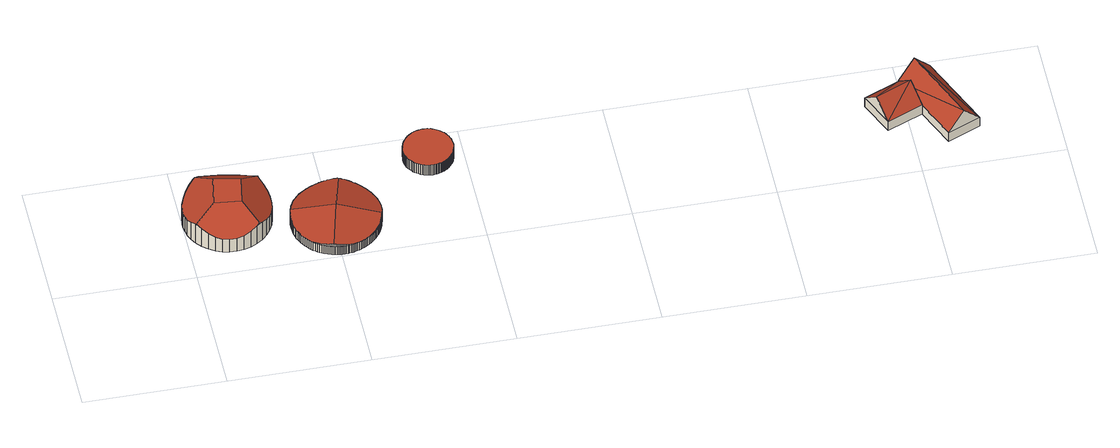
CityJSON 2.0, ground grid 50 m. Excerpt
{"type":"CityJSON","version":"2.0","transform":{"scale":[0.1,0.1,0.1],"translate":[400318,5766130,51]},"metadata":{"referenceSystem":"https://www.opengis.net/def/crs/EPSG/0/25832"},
"CityObjects":{
"building1":{"type":"Building","attributes":{"Gemeindeschluessel":"05515000","Geometrietyp2DReferenz":"3000","function":"51002_1215","roofType":"5000","measuredHeight":14.04},"geometry":[{"type":"Solid","lod":"2","boundaries":[[[[0,1,2,3]],[[4,5,1,0]],[[6,7,5,4]],[[8,9,7,6]],[[10,11,9,8]],[[12,13,11,10]],[[14,15,13,12]],[[16,17,15,14]],[[18,19,17,16]],[[20,21,19,18]],[[22,23,21,20]],[[24,25,23,22]],[[26,27,25,24]],[[28,29,27,26]],[[30,31,29,28]],[[32,33,31,30]],[[34,35,33,32]],[[36,37,35,34]],[[38,39,37,36]],[[40,41,39,38]],[[42,43,41,40]],[[44,45,43,42]],[[46,47,45,44]],[[48,49,47,46]],[[50,51,49,48]],[[52,53,51,50]],[[54,55,53,52]],[[56,57,55,54]],[[58,59,57,56]],[[60,61,59,58]],[[62,63,61,60]],[[64,65,63,62]],[[66,67,65,64]],[[68,69,67,66]],[[70,71,69,68]],[[72,73,71,70]],[[74,75,73,72]],[[76,77,75,74]],[[3,2,77,76]],[[60,78,79,80,81,0,3,76,74,72,70,68,66,64,62]],[[20,18,16,14,12,10,8,6,4,81,80,82,83]],[[30,28,26,24,22,83,82,84,85,40,38,36,34,32]],[[42,85,84,79,78,58,56,54,52,50,48,46,44]],[[82,80,79,84]],[[0,81,4]],[[20,83,22]],[[40,85,42]],[[58,78,60]],[[1,5,7,9,11,13,15,17,19,21,23,25,27,29,31,33,35,37,39,41,43,45,47,49,51,53,55,57,59,61,63,65,67,69,71,73,75,77,2]]]],"semantics":{"surfaces":[{"type":"WallSurface"},{"type":"RoofSurface"},{"type":"GroundSurface"}],"values":[[0,0,0,0,0,0,0,0,0,0,0,0,0,0,0,0,0,0,0,0,0,0,0,0,0,0,0,0,0,0,0,0,0,0,0,0,0,0,0,1,1,1,1,1,0,0,0,0,2]]}}]},
"building2":{"type":"Building","attributes":{"Gemeindeschluessel":"05515000","Geometrietyp2DReferenz":"3000","function":"51002_1215","roofType":"5000","measuredHeight":8.37},"geometry":[{"type":"Solid","lod":"2","boundaries":[[[[86,87,88,89]],[[90,91,87,86]],[[92,93,91,90]],[[94,95,93,92]],[[96,97,95,94]],[[98,99,97,96]],[[100,101,99,98]],[[102,103,101,100]],[[104,105,103,102]],[[106,107,105,104]],[[108,109,107,106]],[[110,111,109,108]],[[112,113,111,110]],[[114,115,113,112]],[[116,117,115,114]],[[118,119,117,116]],[[120,121,119,118]],[[122,123,121,120]],[[124,125,123,122]],[[126,127,125,124]],[[128,129,127,126]],[[130,131,129,128]],[[132,133,131,130]],[[134,135,133,132]],[[136,137,135,134]],[[138,139,137,136]],[[140,141,139,138]],[[142,143,141,140]],[[144,145,143,142]],[[146,147,145,144]],[[148,149,147,146]],[[150,151,149,148]],[[152,153,151,150]],[[154,155,153,152]],[[156,157,155,154]],[[158,159,157,156]],[[160,161,159,158]],[[162,163,161,160]],[[164,165,163,162]],[[166,167,165,164]],[[168,169,167,166]],[[170,171,169,168]],[[172,173,171,170]],[[174,175,173,172]],[[176,177,175,174]],[[178,179,177,176]],[[180,181,179,178]],[[182,183,181,180]],[[184,185,183,182]],[[186,187,185,184]],[[188,189,187,186]],[[190,191,189,188]],[[192,193,191,190]],[[194,195,193,192]],[[196,197,195,194]],[[198,199,197,196]],[[200,201,199,198]],[[202,203,201,200]],[[204,205,203,202]],[[206,207,205,204]],[[208,209,207,206]],[[210,211,209,208]],[[212,213,211,210]],[[214,215,213,212]],[[216,217,215,214]],[[218,219,217,216]],[[220,221,219,218]],[[222,223,221,220]],[[224,225,223,222]],[[226,227,225,224]],[[228,229,227,226]],[[230,231,229,228]],[[232,233,231,230]],[[234,235,233,232]],[[236,237,235,234]],[[238,239,237,236]],[[240,241,239,238]],[[242,243,241,240]],[[244,245,243,242]],[[246,247,245,244]],[[248,249,247,246]],[[250,251,249,248]],[[252,253,251,250]],[[254,255,253,252]],[[256,257,255,254]],[[258,259,257,256]],[[260,261,259,258]],[[262,263,261,260]],[[264,265,263,262]],[[266,267,265,264]],[[268,269,267,266]],[[270,271,269,268]],[[272,273,271,270]],[[274,275,273,272]],[[276,277,275,274]],[[278,279,277,276]],[[280,281,279,278]],[[282,283,281,280]],[[284,285,283,282]],[[286,287,285,284]],[[288,289,287,286]],[[290,291,289,288]],[[292,293,291,290]],[[294,295,293,292]],[[296,297,295,294]],[[298,299,297,296]],[[300,301,299,298]],[[302,303,301,300]],[[304,305,303,302]],[[306,307,305,304]],[[308,309,307,306]],[[310,311,309,308]],[[312,313,311,310]],[[314,315,313,312]],[[316,317,315,314]],[[318,319,317,316]],[[320,321,319,318]],[[322,323,321,320]],[[324,325,323,322]],[[326,327,325,324]],[[328,329,327,326]],[[330,331,329,328]],[[332,333,331,330]],[[334,335,333,332]],[[336,337,335,334]],[[89,88,337,336]],[[338,339,340,341,342,343,344,345,346,347,348,349,350,351,352,353,354,355,356,357,358,359,360,361,362,363,364,365,366,367,368,369,370,371,372,373,374,375]],[[376,377,378,379,380,381,382,383,384,385,386,387,388,389,390,391,392,393,394,395,396,397,398,399,400,338,375,401,402,403,404]],[[401,375,405,406,407,408,409,410,411,412,413,414,415,416,417,418,419,420,421,422,423,424,182,180,425,426,427,428,429,430,431,432,433,434,435,436,437]],[[438,439,440,441,442,443,444,445,446,447,448,449,450,451,452,453,454,455,456,457,405,375,374,458,459,460,461,462,463,464,465]],[[465,464,264,262]],[[464,463,266,264]],[[463,462,268,266]],[[462,461,270,268]],[[461,460,272,270]],[[460,459,274,272]],[[459,458,276,274]],[[458,374,278,276]],[[406,405,457,222,220]],[[457,456,224,222]],[[456,455,226,224]],[[455,454,228,226]],[[454,453,230,228]],[[453,452,232,230]],[[452,451,234,232]],[[451,450,236,234]],[[450,449,238,236]],[[449,448,240,238]],[[448,447,242,240]],[[447,446,244,242]],[[446,445,246,244]],[[445,444,248,246]],[[444,443,250,248]],[[443,442,252,250]],[[442,441,254,252]],[[441,440,256,254]],[[440,439,258,256]],[[439,438,260,258]],[[438,465,262,260]],[[437,436,156,154]],[[436,435,158,156]],[[435,434,160,158]],[[434,433,162,160]],[[433,432,164,162]],[[432,431,166,164]],[[431,430,168,166]],[[430,429,170,168]],[[429,428,172,170]],[[428,427,174,172]],[[427,426,176,174]],[[426,425,178,176]],[[425,180,178]],[[424,184,182]],[[424,423,186,184]],[[423,422,188,186]],[[422,421,190,188]],[[421,420,192,190]],[[420,419,194,192]],[[419,418,196,194]],[[87,91,93,95,97,99,101,103,105,107,109,111,113,115,117,119,121,123,125,127,129,131,133,135,137,139,141,143,145,147,149,151,153,155,157,159,161,163,165,167,169,171,173,175,177,179,181,183,185,187,189,191,193,195,197,199,201,203,205,207,209,211,213,215,217,219,221,223,225,227,229,231,233,235,237,239,241,243,245,247,249,251,253,255,257,259,261,263,265,267,269,271,273,275,277,279,281,283,285,287,289,291,293,295,297,299,301,303,305,307,309,311,313,315,317,319,321,323,325,327,329,331,333,335,337,88]],[[418,417,198,196]],[[417,416,200,198]],[[416,415,202,200]],[[415,414,204,202]],[[414,413,206,204]],[[413,412,208,206]],[[412,411,210,208]],[[411,410,212,210]],[[410,409,214,212]],[[409,408,216,214]],[[408,407,218,216]],[[407,406,220,218]],[[402,401,437,154,152]],[[404,403,150,148]],[[403,402,152,150]],[[339,338,400,98,96]],[[400,399,100,98]],[[399,398,102,100]],[[398,397,104,102]],[[397,396,106,104]],[[396,395,108,106]],[[395,394,110,108]],[[394,393,112,110]],[[393,392,114,112]],[[392,391,116,114]],[[391,390,118,116]],[[390,389,120,118]],[[389,388,122,120]],[[388,387,124,122]],[[387,386,126,124]],[[386,385,128,126]],[[385,384,130,128]],[[384,383,132,130]],[[383,382,134,132]],[[382,381,136,134]],[[381,380,138,136]],[[380,379,140,138]],[[379,378,142,140]],[[378,377,144,142]],[[377,376,146,144]],[[376,404,148,146]],[[374,373,280,278]],[[373,372,282,280]],[[372,371,284,282]],[[371,370,286,284]],[[370,369,288,286]],[[369,368,290,288]],[[368,367,292,290]],[[367,366,294,292]],[[366,365,296,294]],[[365,364,298,296]],[[364,363,300,298]],[[363,362,302,300]],[[362,361,304,302]],[[361,360,306,304]],[[360,359,308,306]],[[359,358,310,308]],[[358,357,312,310]],[[357,356,314,312]],[[356,355,316,314]],[[355,354,318,316]],[[354,353,320,318]],[[353,352,322,320]],[[352,351,324,322]],[[351,350,326,324]],[[350,349,328,326]],[[349,348,330,328]],[[348,347,332,330]],[[347,346,334,332]],[[346,345,336,334]],[[345,344,89,336]],[[344,343,86,89]],[[343,342,90,86]],[[342,341,92,90]],[[341,340,94,92]],[[340,339,96,94]]]],"semantics":{"surfaces":[{"type":"WallSurface"},{"type":"RoofSurface"},{"type":"GroundSurface"}],"values":[[0,0,0,0,0,0,0,0,0,0,0,0,0,0,0,0,0,0,0,0,0,0,0,0,0,0,0,0,0,0,0,0,0,0,0,0,0,0,0,0,0,0,0,0,0,0,0,0,0,0,0,0,0,0,0,0,0,0,0,0,0,0,0,0,0,0,0,0,0,0,0,0,0,0,0,0,0,0,0,0,0,0,0,0,0,0,0,0,0,0,0,0,0,0,0,0,0,0,0,0,0,0,0,0,0,0,0,0,0,0,0,0,0,0,0,0,0,0,0,0,0,0,0,0,0,0,1,1,1,1,0,0,0,0,0,0,0,0,0,0,0,0,0,0,0,0,0,0,0,0,0,0,0,0,0,0,0,0,0,0,0,0,0,0,0,0,0,0,0,0,0,0,0,0,0,0,0,0,0,2,0,0,0,0,0,0,0,0,0,0,0,0,0,0,0,0,0,0,0,0,0,0,0,0,0,0,0,0,0,0,0,0,0,0,0,0,0,0,0,0,0,0,0,0,0,0,0,0,0,0,0,0,0,0,0,0,0,0,0,0,0,0,0,0,0,0,0,0,0,0,0,0,0,0,0,0]]}}]},
"building3":{"type":"Building","attributes":{"Gemeindeschluessel":"05515000","Geometrietyp2DReferenz":"3000","function":"51003_1201","roofType":"1000","measuredHeight":4.63},"geometry":[{"type":"Solid","lod":"2","boundaries":[[[[466,467,468,469]],[[470,471,467,466]],[[472,473,471,470]],[[474,475,473,472]],[[476,477,475,474]],[[478,479,477,476]],[[480,481,479,478]],[[482,483,481,480]],[[484,485,483,482]],[[486,487,485,484]],[[488,489,487,486]],[[490,491,489,488]],[[492,493,491,490]],[[494,495,493,492]],[[496,497,495,494]],[[498,499,497,496]],[[500,501,499,498]],[[502,503,501,500]],[[504,505,503,502]],[[506,507,505,504]],[[508,509,507,506]],[[510,511,509,508]],[[512,513,511,510]],[[514,515,513,512]],[[516,517,515,514]],[[518,519,517,516]],[[520,521,519,518]],[[522,523,521,520]],[[524,525,523,522]],[[526,527,525,524]],[[528,529,527,526]],[[530,531,529,528]],[[532,533,531,530]],[[534,535,533,532]],[[536,537,535,534]],[[538,539,537,536]],[[540,541,539,538]],[[542,543,541,540]],[[544,545,543,542]],[[546,547,545,544]],[[548,549,547,546]],[[550,551,549,548]],[[552,553,551,550]],[[554,555,553,552]],[[556,557,555,554]],[[558,559,557,556]],[[560,561,559,558]],[[562,563,561,560]],[[564,565,563,562]],[[566,567,565,564]],[[568,569,567,566]],[[570,571,569,568]],[[572,573,571,570]],[[574,575,573,572]],[[576,577,575,574]],[[578,579,577,576]],[[580,581,579,578]],[[582,583,581,580]],[[584,585,583,582]],[[586,587,585,584]],[[582,580,578,576,574,572,570,568,566,564,562,560,558,556,554,552,550,548,546,544,542,540,538,536,534,532,530,528,526,524,522,520,518,516,514,512,510,508,506,504,502,500,498,496,494,492,490,488,486,484,482,480,478,476,474,472,470,466,469,588,589,590,591,592,593,594,595,596,597,598,599,600,601,602,603,604,605,606,607,608,609,610,611,612,613,614,615,616,617,618,619,620,586,584]],[[621,622,623,624,625,626,627,628,629,630,631,632,633,634,635,636,637,638,639,640,641,642,643,644,645,646,647,648,649,650,651,652,653,468,467,471,473,475,477,479,481,483,485,487,489,491,493,495,497,499,501,503,505,507,509,511,513,515,517,519,521,523,525,527,529,531,533,535,537,539,541,543,545,547,549,551,553,555,557,559,561,563,565,567,569,571,573,575,577,579,581,583,585,587]],[[620,621,587,586]],[[619,622,621,620]],[[618,623,622,619]],[[617,624,623,618]],[[616,625,624,617]],[[615,626,625,616]],[[614,627,626,615]],[[613,628,627,614]],[[612,629,628,613]],[[611,630,629,612]],[[610,631,630,611]],[[609,632,631,610]],[[608,633,632,609]],[[607,634,633,608]],[[606,635,634,607]],[[605,636,635,606]],[[604,637,636,605]],[[603,638,637,604]],[[602,639,638,603]],[[601,640,639,602]],[[600,641,640,601]],[[599,642,641,600]],[[598,643,642,599]],[[597,644,643,598]],[[596,645,644,597]],[[595,646,645,596]],[[594,647,646,595]],[[593,648,647,594]],[[592,649,648,593]],[[591,650,649,592]],[[590,651,650,591]],[[589,652,651,590]],[[588,653,652,589]],[[469,468,653,588]]]],"semantics":{"surfaces":[{"type":"WallSurface"},{"type":"RoofSurface"},{"type":"GroundSurface"}],"values":[[0,0,0,0,0,0,0,0,0,0,0,0,0,0,0,0,0,0,0,0,0,0,0,0,0,0,0,0,0,0,0,0,0,0,0,0,0,0,0,0,0,0,0,0,0,0,0,0,0,0,0,0,0,0,0,0,0,0,0,0,1,2,0,0,0,0,0,0,0,0,0,0,0,0,0,0,0,0,0,0,0,0,0,0,0,0,0,0,0,0,0,0,0,0,0,0]]}}]},
"building4":{"type":"Building","attributes":{"Gemeindeschluessel":"05515000","Geometrietyp2DReferenz":"3000","function":"31001_1000","roofType":"3100","measuredHeight":10.62},"address":[{"country":"Germany","locality":"Münster","thoroughfareNumber":"341a","thoroughfareName":"Hanseller Straße"}],"geometry":[{"type":"Solid","lod":"2","boundaries":[[[[654,655,656,657]],[[658,659,655,654]],[[660,661,659,658]],[[657,656,661,660]],[[654,662,658]],[[660,663,657]],[[663,662,654]],[[654,657,663]],[[660,658,662]],[[662,663,660]],[[655,659,661,656]]]],"semantics":{"surfaces":[{"type":"WallSurface"},{"type":"RoofSurface"},{"type":"GroundSurface"}],"values":[[0,0,0,0,0,0,1,1,1,1,2]]}}]},
"building5":{"type":"Building","attributes":{"Gemeindeschluessel":"05515000","Geometrietyp2DReferenz":"3000","function":"31001_1000","roofType":"3100","measuredHeight":11.37},"address":[{"country":"Germany","locality":"Münster","thoroughfareNumber":"341","thoroughfareName":"Hanseller Straße"}],"geometry":[{"type":"Solid","lod":"2","boundaries":[[[[664,665,666,667]],[[668,659,665,664]],[[669,655,659,668]],[[670,671,655,669]],[[672,673,671,670]],[[667,666,673,672]],[[672,674,667]],[[675,667,674]],[[674,670,675]],[[670,669,668,664,675]],[[672,670,674]],[[675,664,667]],[[665,659,655,671,673,666]]]],"semantics":{"surfaces":[{"type":"WallSurface"},{"type":"RoofSurface"},{"type":"GroundSurface"}],"values":[[0,0,0,0,0,0,1,1,1,1,0,0,2]]}}]}
},
"vertices":[
[60,369,93],[60,369,2],[42,352,2],[42,352,81],[82,383,88],[82,383,2],[105,393,77],[105,393,2],[129,399,68],[129,399,2],[153,401,63],[153,401,2],[176,399,61],[176,399,2],[201,393,62],[201,393,2],[225,383,66],[225,383,2],[245,370,74],[245,370,2],[263,354,84],[263,354,2],[279,334,93],[279,334,2],[292,312,80],[292,312,2],[301,287,70],[301,287,2],[305,264,63],[305,264,2],[306,238,59],[306,238,2],[302,214,59],[302,214,2],[295,191,62],[295,191,2],[284,169,67],[284,169,2],[270,149,76],[270,149,2],[252,130,88],[252,130,2],[230,115,88],[230,115,2],[207,104,76],[207,104,2],[182,97,68],[182,97,2],[157,95,63],[157,95,2],[132,96,61],[132,96,2],[108,101,62],[108,101,2],[86,110,67],[86,110,2],[64,123,74],[64,123,2],[44,140,85],[44,140,2],[28,159,95],[28,159,2],[16,179,84],[16,179,2],[7,200,75],[7,200,2],[3,220,69],[3,220,2],[0,239,65],[0,239,2],[0,256,63],[0,256,2],[6,288,63],[6,288,2],[15,312,67],[15,312,2],[27,334,73],[27,334,2],[30,157,97],[98,201,140],[117,312,140],[68,374,97],[211,292,142],[277,337,96],[193,189,142],[241,123,95],
[524,319,38],[524,319,1],[519,319,1],[519,319,38],[530,319,38],[530,319,1],[535,318,38],[535,318,1],[541,317,38],[541,317,1],[547,316,38],[547,316,1],[553,314,38],[553,314,1],[559,312,38],[559,312,1],[565,310,38],[565,310,1],[572,308,38],[572,308,1],[578,305,38],[578,305,1],[584,302,38],[584,302,1],[591,298,38],[591,298,1],[597,294,38],[597,294,1],[604,290,38],[604,290,1],[610,285,38],[610,285,1],[616,280,38],[616,280,1],[622,274,38],[622,274,1],[628,267,38],[628,267,1],[634,261,38],[634,261,1],[639,254,38],[639,254,1],[644,246,38],[644,246,1],[649,238,38],[649,238,1],[653,229,38],[653,229,1],[657,221,38],[657,221,1],[660,212,38],[660,212,1],[663,202,38],[663,202,1],[665,192,38],[665,192,1],[667,183,38],[667,183,1],[667,173,38],[667,173,1],[668,163,38],[668,163,1],[667,153,38],[667,153,1],[666,143,38],[666,143,1],[665,133,38],[665,133,1],[662,124,38],[662,124,1],[659,114,38],[659,114,1],[656,105,38],[656,105,1],[652,97,38],[652,97,1],[648,88,38],[648,88,1],[643,80,38],[643,80,1],[638,73,38],[638,73,1],[632,66,38],[632,66,1],[627,59,38],[627,59,1],[621,53,38],[621,53,1],[615,47,38],[615,47,1],[608,42,38],[608,42,1],[602,37,38],[602,37,1],[595,33,38],[595,33,1],[589,29,38],[589,29,1],[583,26,38],[583,26,1],[576,23,38],[576,23,1],[570,20,38],[570,20,1],[563,18,38],[563,18,1],[557,16,38],[557,16,1],[551,14,38],[551,14,1],[545,12,38],[545,12,1],[539,11,38],[539,11,1],[534,10,38],[534,10,1],[528,10,38],[528,10,1],[523,9,38],[523,9,1],[517,9,38],[517,9,1],[512,9,38],[512,9,1],[507,9,38],[507,9,1],[502,9,38],[502,9,1],[497,10,38],[497,10,1],[491,10,38],[491,10,1],[486,11,38],[486,11,1],[480,12,38],[480,12,1],[474,14,38],[474,14,1],[468,16,38],[468,16,1],[461,18,38],[461,18,1],[455,20,38],[455,20,1],[449,23,38],[449,23,1],[442,26,38],[442,26,1],[436,29,38],[436,29,1],[429,33,38],[429,33,1],[423,37,38],[423,37,1],[417,42,38],[417,42,1],[410,47,38],[410,47,1],[404,53,38],[404,53,1],[398,59,38],[398,59,1],[392,66,38],[392,66,1],[387,73,38],[387,73,1],[382,80,38],[382,80,1],[377,88,38],[377,88,1],[373,97,38],[373,97,1],[369,105,38],[369,105,1],[365,114,38],[365,114,1],[363,124,38],[363,124,1],[360,133,38],[360,133,1],[359,143,38],[359,143,1],[358,153,38],[358,153,1],[357,163,38],[357,163,1],[357,173,38],[357,173,1],[358,183,38],[358,183,1],[360,192,38],[360,192,1],[362,202,38],[362,202,1],[365,211,38],[365,211,1],[368,221,38],[368,221,1],[372,229,38],[372,229,1],[376,238,38],[376,238,1],[380,246,38],[380,246,1],[385,254,38],[385,254,1],[391,261,38],[391,261,1],[396,267,38],[396,267,1],[402,274,38],[402,274,1],[408,280,38],[408,280,1],[415,285,38],[415,285,1],[421,290,38],[421,290,1],[427,294,38],[427,294,1],[434,298,38],[434,298,1],[440,302,38],[440,302,1],[447,305,38],[447,305,1],[453,308,38],[453,308,1],[460,310,38],[460,310,1],[466,312,38],[466,312,1],[472,314,38],[472,314,1],[478,316,38],[478,316,1],[484,317,38],[484,317,1],[490,318,38],[490,318,1],[495,319,38],[495,319,1],[501,319,38],[501,319,1],[506,319,38],[506,319,1],[511,319,38],[511,319,1],[512,319,38],[512,319,1],[514,319,38],[514,319,1],[550,315,52],[547,316,52],[541,317,51],[535,318,50],[530,319,49],[524,319,48],[519,319,47],[514,319,46],[512,319,46],[511,319,45],[506,319,45],[501,319,44],[495,319,43],[490,318,43],[484,317,42],[478,316,41],[472,314,41],[466,312,40],[460,310,40],[453,308,40],[447,305,39],[440,302,39],[434,298,39],[427,294,39],[421,290,39],[415,285,40],[408,280,40],[402,274,40],[396,267,41],[391,261,42],[385,254,43],[380,246,44],[376,238,46],[372,229,47],[368,221,49],[365,211,51],[362,202,52],[512,165,85],[668,163,45],[667,173,44],[667,183,43],[665,192,42],[663,202,41],[660,212,40],[657,221,39],[653,229,39],[649,238,39],[644,246,39],[639,254,39],[634,261,39],[628,267,40],[622,274,40],[616,280,41],[610,285,42],[604,290,43],[597,294,43],[591,298,45],[584,302,46],[578,305,47],[572,308,48],[565,310,49],[559,312,51],[553,314,52],[663,127,52],[665,133,51],[666,143,49],[667,153,47],[475,14,52],[480,12,51],[486,11,50],[491,10,49],[497,10,48],[502,9,47],[507,9,46],[512,9,45],[517,9,44],[523,9,44],[528,10,43],[534,10,42],[539,11,42],[545,12,41],[551,14,40],[557,16,40],[563,18,39],[570,20,39],[576,23,39],[583,26,39],[602,37,39],[608,42,39],[615,47,39],[621,53,40],[627,59,40],[632,66,41],[638,73,42],[643,80,43],[648,88,44],[652,97,46],[656,105,48],[659,114,49],[662,124,51],[365,114,40],[369,105,39],[373,97,39],[377,88,39],[382,80,39],[387,73,39],[392,66,39],[398,59,40],[404,53,40],[410,47,41],[417,42,42],[423,37,43],[429,33,44],[436,29,45],[442,26,46],[449,23,47],[455,20,48],[461,18,49],[468,16,50],[474,14,52],[360,192,50],[358,183,49],[357,173,47],[357,163,45],[358,153,44],[359,143,43],[360,133,41],[363,124,41],
[957,365,48],[957,365,1],[959,371,1],[959,371,48],[954,360,48],[954,360,1],[951,355,48],[951,355,1],[948,351,48],[948,351,1],[945,346,48],[945,346,1],[941,343,48],[941,343,1],[938,339,48],[938,339,1],[934,336,48],[934,336,1],[931,333,48],[931,333,1],[927,331,48],[927,331,1],[924,328,48],[924,328,1],[920,326,48],[920,326,1],[917,325,48],[917,325,1],[914,323,48],[914,323,1],[910,321,48],[910,321,1],[906,320,48],[906,320,1],[902,319,48],[902,319,1],[897,318,48],[897,318,1],[893,317,48],[893,317,1],[888,316,48],[888,316,1],[883,316,48],[883,316,1],[878,315,48],[878,315,1],[872,316,48],[872,316,1],[866,316,48],[866,316,1],[861,317,48],[861,317,1],[855,319,48],[855,319,1],[849,321,48],[849,321,1],[843,323,48],[843,323,1],[837,326,48],[837,326,1],[831,330,48],[831,330,1],[825,334,48],[825,334,1],[819,338,48],[819,338,1],[814,343,48],[814,343,1],[810,349,48],[810,349,1],[805,355,48],[805,355,1],[802,361,48],[802,361,1],[798,368,48],[798,368,1],[796,375,48],[796,375,1],[794,382,48],[794,382,1],[792,389,48],[792,389,1],[792,397,48],[792,397,1],[791,404,48],[791,404,1],[792,411,48],[792,411,1],[793,417,48],[793,417,1],[794,424,48],[794,424,1],[796,430,48],[796,430,1],[798,436,48],[798,436,1],[801,441,48],[801,441,1],[804,446,48],[804,446,1],[807,451,48],[807,451,1],[810,456,48],[810,456,1],[813,460,48],[813,460,1],[817,463,48],[817,463,1],[820,467,48],[820,467,1],[824,470,48],[824,470,1],[827,472,48],[827,472,1],[831,475,48],[831,475,1],[834,477,48],[834,477,1],[837,479,48],[837,479,1],[839,480,48],[839,480,1],[961,377,48],[963,383,48],[964,390,48],[965,397,48],[965,404,48],[964,411,48],[963,418,48],[962,425,48],[959,432,48],[957,439,48],[953,446,48],[949,452,48],[945,458,48],[940,463,48],[934,468,48],[929,472,48],[923,476,48],[917,480,48],[911,482,48],[905,485,48],[899,486,48],[893,488,48],[887,488,48],[882,489,48],[876,489,48],[871,489,48],[866,488,48],[861,487,48],[857,486,48],[853,485,48],[848,484,48],[845,482,48],[841,481,48],[841,481,1],[845,482,1],[848,484,1],[853,485,1],[857,486,1],[861,487,1],[866,488,1],[871,489,1],[876,489,1],[882,489,1],[887,488,1],[893,488,1],[899,486,1],[905,485,1],[911,482,1],[917,480,1],[923,476,1],[929,472,1],[934,468,1],[940,463,1],[945,458,1],[949,452,1],[953,446,1],[957,439,1],[959,432,1],[962,425,1],[963,418,1],[964,411,1],[965,404,1],[965,397,1],[964,390,1],[963,383,1],[961,377,1],
[2498,385,50],[2498,385,7],[2369,331,7],[2369,331,50],[2552,258,50],[2552,258,7],[2423,204,50],[2423,204,7],[2525,322,113],[2396,267,113],
[2613,113,48],[2613,113,7],[2731,163,7],[2731,163,48],[2552,258,48],[2498,385,48],[2496,389,48],[2496,389,7],[2615,439,48],[2615,439,7],[2556,414,120],[2672,138,120]
]}
